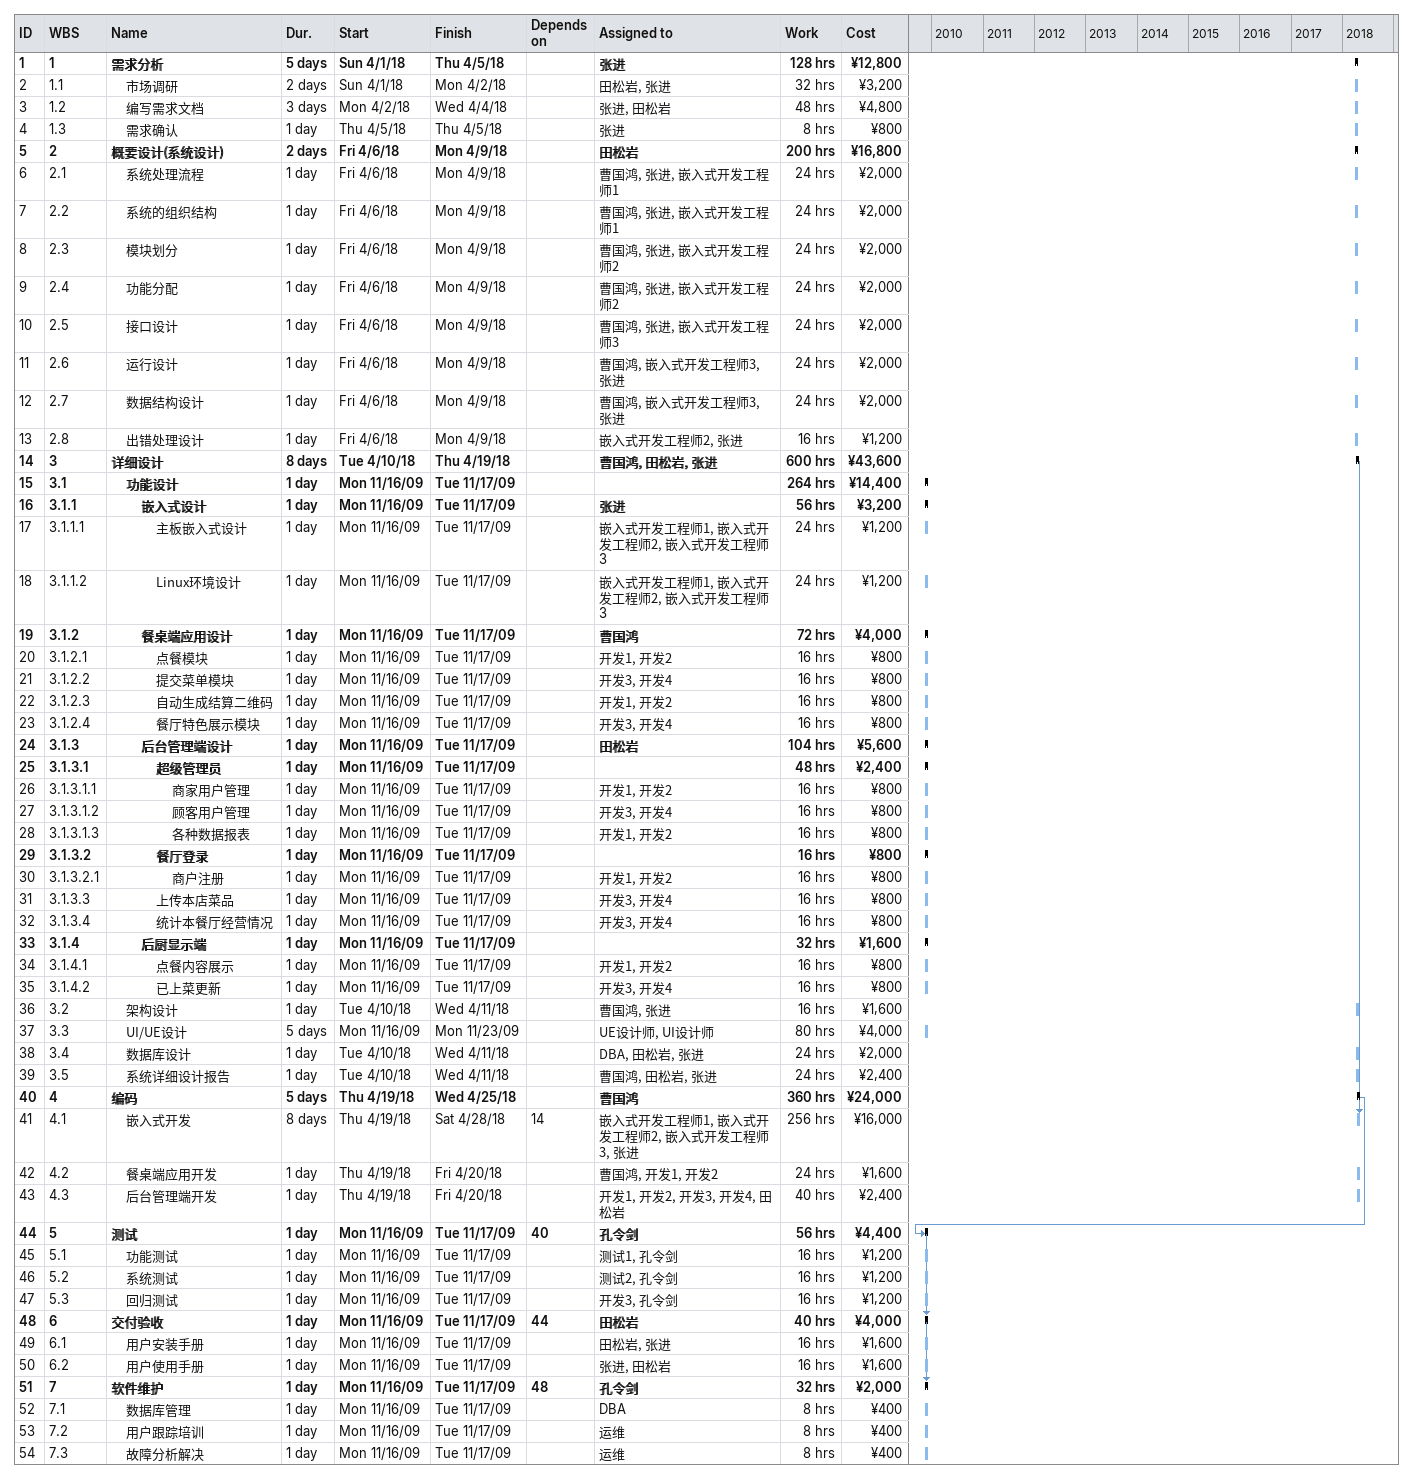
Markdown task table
| ID | WBS | Task | Duration | Start | Finish | Predecessors | Resources | Work (h) | Cost (¥) |
|---|---|---|---|---|---|---|---|---|---|
| 1 | 1 | **需求分析** | 5d | 2018-04-01 | 2018-04-05 |  | 张进 | 128 | 12800 |
| 2 | 1.1 | 市场调研 | 2d | 2018-04-01 | 2018-04-02 |  | 田松岩, 张进 | 32 | 3200 |
| 3 | 1.2 | 编写需求文档 | 3d | 2018-04-02 | 2018-04-04 |  | 张进, 田松岩 | 48 | 4800 |
| 4 | 1.3 | 需求确认 | 1d | 2018-04-05 | 2018-04-05 |  | 张进 | 8 | 800 |
| 5 | 2 | **概要设计(系统设计)** | 2d | 2018-04-06 | 2018-04-09 |  | 田松岩 | 200 | 16800 |
| 6 | 2.1 | 系统处理流程 | 1d | 2018-04-06 | 2018-04-09 |  | 曹国鸿, 张进, 嵌入式开发工程师1 | 24 | 2000 |
| 7 | 2.2 | 系统的组织结构 | 1d | 2018-04-06 | 2018-04-09 |  | 曹国鸿, 张进, 嵌入式开发工程师1 | 24 | 2000 |
| 8 | 2.3 | 模块划分 | 1d | 2018-04-06 | 2018-04-09 |  | 曹国鸿, 张进, 嵌入式开发工程师2 | 24 | 2000 |
| 9 | 2.4 | 功能分配 | 1d | 2018-04-06 | 2018-04-09 |  | 曹国鸿, 张进, 嵌入式开发工程师2 | 24 | 2000 |
| 10 | 2.5 | 接口设计 | 1d | 2018-04-06 | 2018-04-09 |  | 曹国鸿, 张进, 嵌入式开发工程师3 | 24 | 2000 |
| 11 | 2.6 | 运行设计 | 1d | 2018-04-06 | 2018-04-09 |  | 曹国鸿, 嵌入式开发工程师3, 张进 | 24 | 2000 |
| 12 | 2.7 | 数据结构设计 | 1d | 2018-04-06 | 2018-04-09 |  | 曹国鸿, 嵌入式开发工程师3, 张进 | 24 | 2000 |
| 13 | 2.8 | 出错处理设计 | 1d | 2018-04-06 | 2018-04-09 |  | 嵌入式开发工程师2, 张进 | 16 | 1200 |
| 14 | 3 | **详细设计** | 8d | 2018-04-10 | 2018-04-19 |  | 曹国鸿, 田松岩, 张进 | 600 | 43600 |
| 15 | 3.1 | **功能设计** | 1d | 2009-11-16 | 2009-11-17 |  |  | 264 | 14400 |
| 16 | 3.1.1 | **嵌入式设计** | 1d | 2009-11-16 | 2009-11-17 |  | 张进 | 56 | 3200 |
| 17 | 3.1.1.1 | 主板嵌入式设计 | 1d | 2009-11-16 | 2009-11-17 |  | 嵌入式开发工程师1, 嵌入式开发工程师2, 嵌入式开发工程师3 | 24 | 1200 |
| 18 | 3.1.1.2 | Linux环境设计 | 1d | 2009-11-16 | 2009-11-17 |  | 嵌入式开发工程师1, 嵌入式开发工程师2, 嵌入式开发工程师3 | 24 | 1200 |
| 19 | 3.1.2 | **餐桌端应用设计** | 1d | 2009-11-16 | 2009-11-17 |  | 曹国鸿 | 72 | 4000 |
| 20 | 3.1.2.1 | 点餐模块 | 1d | 2009-11-16 | 2009-11-17 |  | 开发1, 开发2 | 16 | 800 |
| 21 | 3.1.2.2 | 提交菜单模块 | 1d | 2009-11-16 | 2009-11-17 |  | 开发3, 开发4 | 16 | 800 |
| 22 | 3.1.2.3 | 自动生成结算二维码 | 1d | 2009-11-16 | 2009-11-17 |  | 开发1, 开发2 | 16 | 800 |
| 23 | 3.1.2.4 | 餐厅特色展示模块 | 1d | 2009-11-16 | 2009-11-17 |  | 开发3, 开发4 | 16 | 800 |
| 24 | 3.1.3 | **后台管理端设计** | 1d | 2009-11-16 | 2009-11-17 |  | 田松岩 | 104 | 5600 |
| 25 | 3.1.3.1 | **超级管理员** | 1d | 2009-11-16 | 2009-11-17 |  |  | 48 | 2400 |
| 26 | 3.1.3.1.1 | 商家用户管理 | 1d | 2009-11-16 | 2009-11-17 |  | 开发1, 开发2 | 16 | 800 |
| 27 | 3.1.3.1.2 | 顾客用户管理 | 1d | 2009-11-16 | 2009-11-17 |  | 开发3, 开发4 | 16 | 800 |
| 28 | 3.1.3.1.3 | 各种数据报表 | 1d | 2009-11-16 | 2009-11-17 |  | 开发1, 开发2 | 16 | 800 |
| 29 | 3.1.3.2 | **餐厅登录** | 1d | 2009-11-16 | 2009-11-17 |  |  | 16 | 800 |
| 30 | 3.1.3.2.1 | 商户注册 | 1d | 2009-11-16 | 2009-11-17 |  | 开发1, 开发2 | 16 | 800 |
| 31 | 3.1.3.3 | 上传本店菜品 | 1d | 2009-11-16 | 2009-11-17 |  | 开发3, 开发4 | 16 | 800 |
| 32 | 3.1.3.4 | 统计本餐厅经营情况 | 1d | 2009-11-16 | 2009-11-17 |  | 开发3, 开发4 | 16 | 800 |
| 33 | 3.1.4 | **后厨显示端** | 1d | 2009-11-16 | 2009-11-17 |  |  | 32 | 1600 |
| 34 | 3.1.4.1 | 点餐内容展示 | 1d | 2009-11-16 | 2009-11-17 |  | 开发1, 开发2 | 16 | 800 |
| 35 | 3.1.4.2 | 已上菜更新 | 1d | 2009-11-16 | 2009-11-17 |  | 开发3, 开发4 | 16 | 800 |
| 36 | 3.2 | 架构设计 | 1d | 2018-04-10 | 2018-04-11 |  | 曹国鸿, 张进 | 16 | 1600 |
| 37 | 3.3 | UI/UE设计 | 5d | 2009-11-16 | 2009-11-23 |  | UE设计师, UI设计师 | 80 | 4000 |
| 38 | 3.4 | 数据库设计 | 1d | 2018-04-10 | 2018-04-11 |  | DBA, 田松岩, 张进 | 24 | 2000 |
| 39 | 3.5 | 系统详细设计报告 | 1d | 2018-04-10 | 2018-04-11 |  | 曹国鸿, 田松岩, 张进 | 24 | 2400 |
| 40 | 4 | **编码** | 5d | 2018-04-19 | 2018-04-25 |  | 曹国鸿 | 360 | 24000 |
| 41 | 4.1 | 嵌入式开发 | 8d | 2018-04-19 | 2018-04-28 | 14 | 嵌入式开发工程师1, 嵌入式开发工程师2, 嵌入式开发工程师3, 张进 | 256 | 16000 |
| 42 | 4.2 | 餐桌端应用开发 | 1d | 2018-04-19 | 2018-04-20 |  | 曹国鸿, 开发1, 开发2 | 24 | 1600 |
| 43 | 4.3 | 后台管理端开发 | 1d | 2018-04-19 | 2018-04-20 |  | 开发1, 开发2, 开发3, 开发4, 田松岩 | 40 | 2400 |
| 44 | 5 | **测试** | 1d | 2009-11-16 | 2009-11-17 | 40 | 孔令剑 | 56 | 4400 |
| 45 | 5.1 | 功能测试 | 1d | 2009-11-16 | 2009-11-17 |  | 测试1, 孔令剑 | 16 | 1200 |
| 46 | 5.2 | 系统测试 | 1d | 2009-11-16 | 2009-11-17 |  | 测试2, 孔令剑 | 16 | 1200 |
| 47 | 5.3 | 回归测试 | 1d | 2009-11-16 | 2009-11-17 |  | 开发3, 孔令剑 | 16 | 1200 |
| 48 | 6 | **交付验收** | 1d | 2009-11-16 | 2009-11-17 | 44 | 田松岩 | 40 | 4000 |
| 49 | 6.1 | 用户安装手册 | 1d | 2009-11-16 | 2009-11-17 |  | 田松岩, 张进 | 16 | 1600 |
| 50 | 6.2 | 用户使用手册 | 1d | 2009-11-16 | 2009-11-17 |  | 张进, 田松岩 | 16 | 1600 |
| 51 | 7 | **软件维护** | 1d | 2009-11-16 | 2009-11-17 | 48 | 孔令剑 | 32 | 2000 |
| 52 | 7.1 | 数据库管理 | 1d | 2009-11-16 | 2009-11-17 |  | DBA | 8 | 400 |
| 53 | 7.2 | 用户跟踪培训 | 1d | 2009-11-16 | 2009-11-17 |  | 运维 | 8 | 400 |
| 54 | 7.3 | 故障分析解决 | 1d | 2009-11-16 | 2009-11-17 |  | 运维 | 8 | 400 |
